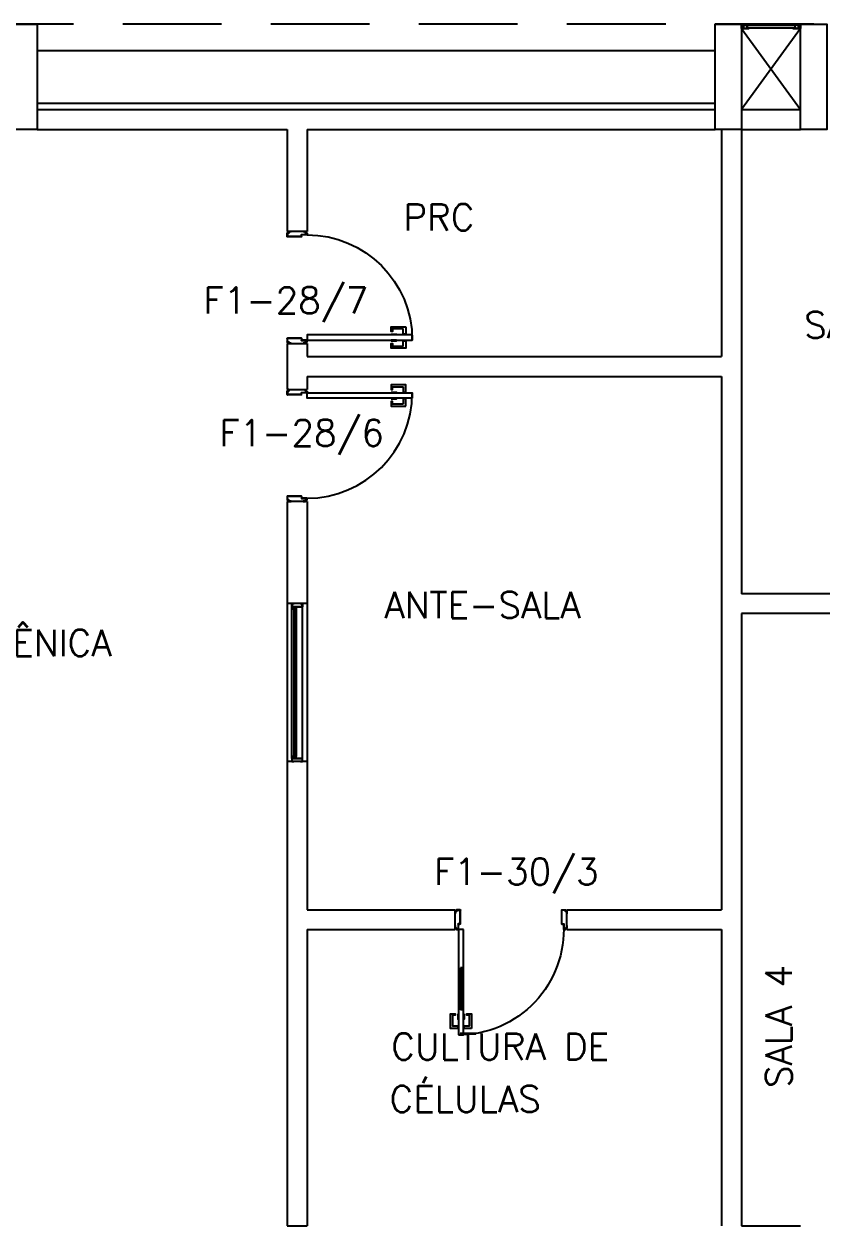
# Model space of a CAD drawing. Header units: millimetres. Extents: x 2801 to 3319, y 1187 to 1422.
# Drawn here: x 2997.07 to 3003.14, y 1314.35 to 1323.47 of the extents above; entities that cross this region are included whole.
import ezdxf

# ---------------------------------------------------------------- set-up
doc = ezdxf.new("R2010")
doc.units = ezdxf.units.MM
doc.linetypes.add('HIDDEN', pattern=[0.375, 0.25, -0.125])
for name, color, linetype in [('AR-ALV', 2, 'Continuous'), ('AR-ESQ', 1, 'Continuous'), ('AR-ESTC', 3, 'Continuous'), ('AR-PEITORIL', 1, 'Continuous'), ('AR-PORTA', 1, 'Continuous'), ('AR-PROJ', 1, 'HIDDEN'), ('AR-SHAFT', 1, 'Continuous'), ('DT-ESQ-BAGUETE-C', 2, 'Continuous'), ('DT-ESQ-BAGUETE-V', 1, 'Continuous'), ('DT-ESQ-CHAPA DOBRADA-V', 1, 'Continuous'), ('DT-ESQ-MARCO-V', 1, 'Continuous'), ('DT-ESQ-PERFIL CADEIRA-C', 2, 'Continuous'), ('DT-ESQ-PERFIL CADEIRA-V', 1, 'Continuous'), ('DT-ESQ-PERFIL U-C', 2, 'Continuous'), ('DT-ESQ-VENEZIANA-C', 2, 'Continuous'), ('DT-ESQ-VENEZIANA-V', 2, 'Continuous'), ('DT-ESQ-VIDRO-C', 2, 'Continuous'), ('ENDEREÇO', 2, 'Continuous'), ('maçaneta', 1, 'Continuous'), ('mov', 1, 'Continuous'), ('PM-PERFIL U-C', 2, 'Continuous'), ('PM-VIDRO', 1, 'Continuous'), ('pm1', 2, 'Continuous'), ('pm2', 2, 'Continuous'), ('TEXTO', 2, 'Continuous')]:
    doc.layers.add(name, color=color, linetype=linetype)
doc.styles.add('UNB-100', font='simplex.shx', dxfattribs={"height": 0.2})
doc.styles.add('UNB1-100', font='simplex.shx', dxfattribs={"height": 0.2})

# ---------------------------------------------------------------- blocks, each defined once
blk = doc.blocks.new('EF05-P')
at = {"layer": 'DT-ESQ-BAGUETE-C', "ltscale": 0.1}
blk.add_lwpolyline([(0.039, -0.05), (0.0255, -0.05), (0.0255, -0.0485), (0.039, -0.0485), (0.039, -0.0365), (0.0255, -0.0365), (0.0255, -0.035), (0.039, -0.035, -0.414214), (0.0405, -0.0365), (0.0405, -0.0485, -0.414214)], format="xyb", close=True, dxfattribs=at)
at = {"layer": 'DT-ESQ-BAGUETE-C', "color": 2, "ltscale": 0.1}
blk.add_lwpolyline([(1.161, -0.05), (1.1745, -0.05), (1.1745, -0.0485), (1.161, -0.0485), (1.161, -0.0365), (1.1745, -0.0365), (1.1745, -0.035), (1.161, -0.035, 0.414214), (1.1595, -0.0365), (1.1595, -0.0485, 0.414214)], format="xyb", close=True, dxfattribs=at)
at = {"layer": 'DT-ESQ-BAGUETE-V', "color": 2, "ltscale": 0.1}
blk.add_line((1.161, -0.05), (0.039, -0.05), dxfattribs=at)
at = {"layer": 'DT-ESQ-CHAPA DOBRADA-V', "color": 2, "ltscale": 0.1}
blk.add_line((1.16, -0.067), (0.04, -0.067), dxfattribs=at)
at = {"layer": 'DT-ESQ-MARCO-V', "color": 1, "ltscale": 0.1}
for p, q in [((0.0235, -0.035), (1.1765, -0.035)), ((0.0235, -0.115), (1.1765, -0.115))]:
    blk.add_line(p, q, dxfattribs=at)
at = {"layer": 'DT-ESQ-PERFIL U-C', "color": 2, "ltscale": 0.1}
for points in [[(0.025, -0.0655), (0.025, -0.0655, 0.414214), (0.0235, -0.067), (0.0235, -0.1135), (0.0015, -0.1135), (0.0015, -0.1), (0, -0.1), (0, -0.1135, 0.414214), (0.0015, -0.115), (0.0235, -0.115, 0.414214), (0.025, -0.1135), (0.025, -0.067), (0.04, -0.067, 1), (0.04, -0.064), (0.025, -0.064), (0.025, -0.0365, 0.414214), (0.0235, -0.035), (0.0015, -0.035, 0.414214), (0, -0.0365), (0, -0.05), (0.0015, -0.05), (0.0015, -0.0365), (0.0235, -0.0365), (0.0235, -0.064, 0.414214), (0.025, -0.0655), (0.04, -0.0655)], [(1.175, -0.0655), (1.175, -0.0655, -0.414214), (1.1765, -0.067), (1.1765, -0.1135), (1.1985, -0.1135), (1.1985, -0.1), (1.2, -0.1), (1.2, -0.1135, -0.414214), (1.1985, -0.115), (1.1765, -0.115, -0.414214), (1.175, -0.1135), (1.175, -0.067), (1.16, -0.067, -1), (1.16, -0.064), (1.175, -0.064), (1.175, -0.0365, -0.414214), (1.1765, -0.035), (1.1985, -0.035, -0.414214), (1.2, -0.0365), (1.2, -0.05), (1.1985, -0.05), (1.1985, -0.0365), (1.1765, -0.0365), (1.1765, -0.064, -0.414214), (1.175, -0.0655), (1.16, -0.0655)]]:
    blk.add_lwpolyline(points, format="xyb", dxfattribs=at)
at = {"layer": 'DT-ESQ-VIDRO-C', "color": 2, "ltscale": 0.1}
blk.add_lwpolyline([(0.027, -0.062), (0.027, -0.052), (1.173, -0.052), (1.173, -0.062)], close=True, dxfattribs=at)
blk = doc.blocks.new('EF01-P')
at = {"layer": 'DT-ESQ-BAGUETE-C', "ltscale": 0.1}
for points in [[(0.0015, 0.035), (0.015, 0.035), (0.015, 0.0335), (0.0015, 0.0335), (0.0015, 0.005), (0.015, 0.005), (0.015, 0.0035), (0.0015, 0.0035, -0.414214), (0, 0.005), (0, 0.0335, -0.414214)], [(0.4485, 0.035), (0.435, 0.035), (0.435, 0.0335), (0.4485, 0.0335), (0.4485, 0.005), (0.435, 0.005), (0.435, 0.0035), (0.4485, 0.0035, 0.414214), (0.45, 0.005), (0.45, 0.0335, 0.414214)]]:
    blk.add_lwpolyline(points, format="xyb", close=True, dxfattribs=at)
at = {"layer": 'DT-ESQ-PERFIL CADEIRA-C', "color": 2, "ltscale": 0.1}
for points in [[(0.01, 0.0015), (0.01, 0.003), (0.0015, 0.003, 1), (0.0015, 0), (0.015, 0, 0.414214), (0.0165, 0.0015), (0.0165, 0.0335), (0.043, 0.0335)], [(0.407, 0.0065), (0.432, 0.0065), (0.432, 0.0165), (0.4335, 0.0165), (0.4335, 0.0065, -0.414214), (0.432, 0.005), (0.407, 0.005), (0.3935, 0.005, -1), (0.3935, 0.008), (0.407, 0.008), (0.407, 0.02), (0.407, 0.032), (0.3935, 0.032, -1), (0.3935, 0.035), (0.407, 0.035), (0.4335, 0.035, -0.414214), (0.435, 0.0335), (0.435, 0.0015), (0.4485, 0.0015)]]:
    blk.add_lwpolyline(points, format="xyb", dxfattribs=at)
at = {"layer": 'DT-ESQ-PERFIL CADEIRA-C', "ltscale": 0.1}
for points in [[(0.043, 0.0065), (0.018, 0.0065), (0.018, 0.0165), (0.0165, 0.0165), (0.0165, 0.0065, 0.414214), (0.018, 0.005), (0.043, 0.005), (0.0565, 0.005, 1), (0.0565, 0.008), (0.043, 0.008), (0.043, 0.02), (0.043, 0.032), (0.0565, 0.032, 1), (0.0565, 0.035), (0.043, 0.035), (0.0165, 0.035, 0.414214), (0.015, 0.0335), (0.015, 0.0015), (0.0015, 0.0015)], [(0.0415, 0.02), (0.0415, 0.032, -0.414214), (0.043, 0.0335), (0.0565, 0.0335)], [(0.0415, 0.02), (0.0415, 0.008, 0.414214), (0.043, 0.0065), (0.0565, 0.0065)], [(0.4085, 0.02), (0.4085, 0.032, 0.414214), (0.407, 0.0335), (0.3935, 0.0335)], [(0.4085, 0.02), (0.4085, 0.008, -0.414214), (0.407, 0.0065), (0.3935, 0.0065)], [(0.44, 0.0015), (0.44, 0.003), (0.4485, 0.003, -1), (0.4485, 0), (0.435, 0, -0.414214), (0.4335, 0.0015), (0.4335, 0.0335), (0.407, 0.0335)]]:
    blk.add_lwpolyline(points, format="xyb", dxfattribs=at)
at = {"layer": 'DT-ESQ-PERFIL CADEIRA-V', "ltscale": 0.1}
blk.add_line((0.015, 0), (0.435, 0), dxfattribs=at)
at = {"layer": 'DT-ESQ-VENEZIANA-C', "ltscale": 0.1}
for p, q in [((0.043, 0.0105), (0.407, 0.0105)), ((0.043, 0.009), (0.407, 0.009))]:
    blk.add_line(p, q, dxfattribs=at)
at = {"layer": 'DT-ESQ-VENEZIANA-V', "ltscale": 0.1}
blk.add_line((0.043, 0.031), (0.407, 0.031), dxfattribs=at)
blk = doc.blocks.new('PM3')
at = {"layer": 'maçaneta'}
for points in [[(0.02, 0.825), (-0.035, 0.825), (-0.035, 0.715), (0, 0.715), (0, 0.725), (-0.02, 0.725), (-0.02, 0.8035, -0.414214), (-0.0185, 0.805), (0.02, 0.805)], [(0.125, 0.825), (0.07, 0.825), (0.07, 0.805), (0.1085, 0.805, -0.414214), (0.11, 0.8035), (0.11, 0.725), (0.09, 0.725), (0.09, 0.715), (0.125, 0.715)]]:
    blk.add_lwpolyline(points, format="xyb", close=True, dxfattribs=at)
for points in [[(0.02, 0.715), (0.02, 0.755), (0.025, 0.755), (0.025, 0.715)], [(0.07, 0.715), (0.07, 0.755), (0.065, 0.755), (0.065, 0.715)]]:
    blk.add_lwpolyline(points, close=True, dxfattribs=at)
at = {"layer": 'mov'}
blk.add_arc((0.025, 0.075), 0.8, 0, 90, dxfattribs=at)
at = {"layer": 'PM-PERFIL U-C'}
for p, q in [((0, 0.045), (0, 0.0635)), ((0.002, 0.045), (0, 0.045)), ((0.0015, 0.065), (0.01, 0.065)), ((0.002, 0.063), (0.002, 0.045)), ((0.0105, 0.063), (0.002, 0.063)), ((0.01, 0.065), (0.01, 0.0735)), ((0.0115, 0.075), (0.0235, 0.075)), ((0.012, 0.073), (0.012, 0.0645)), ((0.023, 0.073), (0.012, 0.073)), ((0.023, 0.0335), (0.023, 0.073)), ((0.038, 0.032), (0.0245, 0.032)), ((0.025, 0.0735), (0.025, 0.034)), ((0.0385, 0.034), (0.025, 0.034)), ((0.038, 0.032), (0.038, -0.073)), ((0.04, 0.0325), (0.04, -0.0735)), ((0.81, 0.0325), (0.81, -0.0735)), ((0.8115, 0.034), (0.825, 0.034)), ((0.812, 0.032), (0.8255, 0.032)), ((0.812, 0.032), (0.812, -0.073)), ((0.825, 0.0735), (0.825, 0.034)), ((0.8385, 0.075), (0.8265, 0.075)), ((0.827, 0.073), (0.838, 0.073)), ((0.827, 0.0335), (0.827, 0.073)), ((0.838, 0.073), (0.838, 0.0645)), ((0.8395, 0.063), (0.848, 0.063)), ((0.84, 0.065), (0.84, 0.0735)), ((0.8485, 0.065), (0.84, 0.065)), ((0.848, 0.063), (0.848, 0.045)), ((0.848, 0.045), (0.85, 0.045)), ((0.85, 0.045), (0.85, 0.0635)), ((0, -0.045), (0.002, -0.045)), ((0, -0.0635), (0, -0.045)), ((0.01, -0.065), (0.0015, -0.065)), ((0.002, -0.045), (0.002, -0.063)), ((0.002, -0.063), (0.0105, -0.063)), ((0.01, -0.0735), (0.01, -0.065)), ((0.0385, -0.075), (0.0115, -0.075)), ((0.012, -0.0645), (0.012, -0.073)), ((0.012, -0.073), (0.038, -0.073)), ((0.8115, -0.075), (0.8385, -0.075)), ((0.838, -0.073), (0.812, -0.073)), ((0.838, -0.0645), (0.838, -0.073)), ((0.848, -0.063), (0.8395, -0.063)), ((0.84, -0.0735), (0.84, -0.065)), ((0.84, -0.065), (0.8485, -0.065)), ((0.85, -0.045), (0.848, -0.045)), ((0.848, -0.045), (0.848, -0.063)), ((0.85, -0.0635), (0.85, -0.045))]:
    blk.add_line(p, q, dxfattribs=at)
for centre, start, end in [((0.0015, 0.0635), 90, 180), ((0.0115, 0.0735), 90, 180), ((0.0105, 0.0645), 270, 0), ((0.0245, 0.0335), 180, 270), ((0.0235, 0.0735), 360, 90), ((0.0385, 0.0325), 0, 90), ((0.8115, 0.0325), 90, 180), ((0.8265, 0.0735), 90, 180), ((0.8255, 0.0335), 270, 0), ((0.8395, 0.0645), 180, 270), ((0.8385, 0.0735), 0, 90), ((0.8485, 0.0635), 0, 90), ((0.0015, -0.0635), 180, 270), ((0.0115, -0.0735), 180, 270), ((0.0105, -0.0645), 0, 90), ((0.0385, -0.0735), 269.93864, 0), ((0.8115, -0.0735), 180, 270.06136), ((0.8395, -0.0645), 90, 180), ((0.8385, -0.0735), 270, 0), ((0.8485, -0.0635), 270, 0)]:
    blk.add_arc(centre, 0.0015, start, end, dxfattribs=at)
at = {"layer": 'pm1'}
blk.add_lwpolyline([(0.065, 0.875), (0.065, 0.075), (0.025, 0.075), (0.025, 0.875)], close=True, dxfattribs=at)
blk = doc.blocks.new('PM3V')
at = {"layer": 'maçaneta'}
for points in [[(0.02, 0.9), (-0.035, 0.9), (-0.035, 0.79), (0, 0.79), (0, 0.8), (-0.02, 0.8), (-0.02, 0.8785, -0.414214), (-0.0185, 0.88), (0.02, 0.88)], [(0.125, 0.9), (0.07, 0.9), (0.07, 0.88), (0.1085, 0.88, -0.414214), (0.11, 0.8785), (0.11, 0.8), (0.09, 0.8), (0.09, 0.79), (0.125, 0.79)]]:
    blk.add_lwpolyline(points, format="xyb", close=True, dxfattribs=at)
for points in [[(0.02, 0.79), (0.02, 0.83), (0.025, 0.83), (0.025, 0.79)], [(0.07, 0.79), (0.07, 0.83), (0.065, 0.83), (0.065, 0.79)]]:
    blk.add_lwpolyline(points, close=True, dxfattribs=at)
at = {"layer": 'mov'}
blk.add_arc((0.025, 0.15), 0.8, 356.84716, 90, dxfattribs=at)
at = {"layer": 'PM-PERFIL U-C'}
for p, q in [((0, 0.12), (0, 0.1385)), ((0.002, 0.12), (0, 0.12)), ((0.0015, 0.14), (0.01, 0.14)), ((0.002, 0.138), (0.002, 0.12)), ((0.0105, 0.138), (0.002, 0.138)), ((0.01, 0.14), (0.01, 0.1485)), ((0.0115, 0.15), (0.0235, 0.15)), ((0.012, 0.148), (0.012, 0.1395)), ((0.023, 0.148), (0.012, 0.148)), ((0.023, 0.1085), (0.023, 0.148)), ((0.038, 0.107), (0.0245, 0.107)), ((0.025, 0.1485), (0.025, 0.109)), ((0.0385, 0.109), (0.025, 0.109)), ((0.038, 0.107), (0.038, 0.002)), ((0.04, 0.1075), (0.04, 0.0015)), ((0.81, 0.1075), (0.81, 0.0015)), ((0.8115, 0.109), (0.825, 0.109)), ((0.812, 0.107), (0.8255, 0.107)), ((0.812, 0.107), (0.812, 0.002)), ((0.825, 0.1485), (0.825, 0.109)), ((0.8385, 0.15), (0.8265, 0.15)), ((0.827, 0.148), (0.838, 0.148)), ((0.827, 0.1085), (0.827, 0.148)), ((0.838, 0.148), (0.838, 0.1395)), ((0.8395, 0.138), (0.848, 0.138)), ((0.84, 0.14), (0.84, 0.1485)), ((0.8485, 0.14), (0.84, 0.14)), ((0.848, 0.138), (0.848, 0.12)), ((0.848, 0.12), (0.85, 0.12)), ((0.85, 0.12), (0.85, 0.1385)), ((0, 0.03), (0.002, 0.03)), ((0, 0.0115), (0, 0.03)), ((0.01, 0.01), (0.0015, 0.01)), ((0.002, 0.03), (0.002, 0.012)), ((0.002, 0.012), (0.0105, 0.012)), ((0.01, 0.0015), (0.01, 0.01)), ((0.0385, 0), (0.0115, 0)), ((0.012, 0.0105), (0.012, 0.002)), ((0.012, 0.002), (0.038, 0.002)), ((0.8115, 0), (0.8385, 0)), ((0.838, 0.002), (0.812, 0.002)), ((0.838, 0.0105), (0.838, 0.002)), ((0.848, 0.012), (0.8395, 0.012)), ((0.84, 0.0015), (0.84, 0.01)), ((0.84, 0.01), (0.8485, 0.01)), ((0.85, 0.03), (0.848, 0.03)), ((0.848, 0.03), (0.848, 0.012)), ((0.85, 0.0115), (0.85, 0.03))]:
    blk.add_line(p, q, dxfattribs=at)
for centre, start, end in [((0.0015, 0.1385), 90, 180), ((0.0115, 0.1485), 90, 180), ((0.0105, 0.1395), 270, 0), ((0.0245, 0.1085), 180, 270), ((0.0235, 0.1485), 360, 90), ((0.0385, 0.1075), 0, 90), ((0.8115, 0.1075), 90, 180), ((0.8265, 0.1485), 90, 180), ((0.8255, 0.1085), 270, 0), ((0.8395, 0.1395), 180, 270), ((0.8385, 0.1485), 0, 90), ((0.8485, 0.1385), 0, 90), ((0.0015, 0.0115), 180, 270), ((0.0115, 0.0015), 180, 270), ((0.0105, 0.0105), 0, 90), ((0.0385, 0.0015), 269.93864, 0), ((0.8115, 0.0015), 180, 270.06136), ((0.8395, 0.0105), 90, 180), ((0.8385, 0.0015), 270, 0), ((0.8485, 0.0115), 270, 0)]:
    blk.add_arc(centre, 0.0015, start, end, dxfattribs=at)
at = {"layer": 'PM-VIDRO'}
for p, q in [((0.04, 0.45), (0.04, 0.75)), ((0.05, 0.75), (0.05, 0.45))]:
    blk.add_line(p, q, dxfattribs=at)
at = {"layer": 'pm1'}
for p, q in [((0.025, 0.95), (0.065, 0.95)), ((0.025, 0.75), (0.025, 0.95)), ((0.065, 0.95), (0.065, 0.76)), ((0.04, 0.75), (0.025, 0.75)), ((0.065, 0.76), (0.04, 0.76)), ((0.04, 0.75), (0.04, 0.76)), ((0.05, 0.76), (0.05, 0.75)), ((0.065, 0.75), (0.05, 0.75)), ((0.065, 0.76), (0.065, 0.75)), ((0.025, 0.15), (0.025, 0.45)), ((0.04, 0.45), (0.025, 0.45)), ((0.04, 0.44), (0.04, 0.45)), ((0.065, 0.44), (0.04, 0.44)), ((0.065, 0.45), (0.05, 0.45)), ((0.05, 0.45), (0.05, 0.44)), ((0.065, 0.45), (0.065, 0.44)), ((0.065, 0.44), (0.065, 0.15)), ((0.065, 0.15), (0.025, 0.15))]:
    blk.add_line(p, q, dxfattribs=at)
at = {"layer": 'pm2'}
for p, q in [((0.025, 0.45), (0.025, 0.75)), ((0.065, 0.75), (0.065, 0.45)), ((0.025, 0.15), (0.025, 0.109)), ((0.025, 0.109), (0.035, 0.109)), ((0.8252, 0.109), (0.8152, 0.109)), ((0.8152, 0), (0.8402, 0)), ((0.8402, 0.01), (0.8502, 0.01)), ((0.8402, 0), (0.8402, 0.01))]:
    blk.add_line(p, q, dxfattribs=at)

msp = doc.modelspace()

# ---------------------------------------------------------------- linework, layer by layer
at = {"layer": 'AR-ALV'}
for p, q in [((2997.1749, 1322.8248), (3002.3249, 1322.8248)), ((3002.5249, 1322.8248), (3002.9749, 1322.8248)), ((2997.1749, 1322.6748), (2999.0749, 1322.6748)), ((2999.0749, 1322.6748), (2999.0749, 1321.8998)), ((2999.2249, 1322.6748), (2999.2249, 1321.8998)), ((2999.2249, 1322.6748), (3002.3249, 1322.6748)), ((3002.3749, 1322.6748), (3002.3749, 1320.9498)), ((3002.5249, 1322.6748), (3002.5249, 1319.1498)), ((3002.5249, 1322.6748), (3002.9749, 1322.6748)), ((2999.2249, 1321.8998), (2999.0749, 1321.8998)), ((2999.0749, 1321.0498), (2999.0749, 1320.6998)), ((2999.0749, 1321.0498), (2999.2249, 1321.0498)), ((2999.2249, 1321.0498), (2999.2249, 1320.9498)), ((2999.2249, 1320.9498), (3002.3749, 1320.9498)), ((2999.2249, 1320.7998), (3002.3749, 1320.7998)), ((2999.2249, 1320.7998), (2999.2249, 1320.6998)), ((3002.3749, 1320.7998), (3002.3749, 1316.7498)), ((2999.0749, 1320.6998), (2999.2249, 1320.6998)), ((2999.0749, 1319.8498), (2999.0749, 1319.0748)), ((2999.2249, 1319.8498), (2999.0749, 1319.8498)), ((2999.2249, 1319.8498), (2999.2249, 1319.0748)), ((3004.4749, 1319.1498), (3002.5249, 1319.1498)), ((2999.2249, 1319.0748), (2999.0749, 1319.0748)), ((3002.5249, 1318.9998), (3002.5249, 1314.3498)), ((3005.0749, 1318.9998), (3002.5249, 1318.9998)), ((2999.2249, 1317.8748), (2999.0749, 1317.8748)), ((2999.0749, 1317.8748), (2999.0749, 1314.3498)), ((2999.2249, 1317.8748), (2999.2249, 1316.7498)), ((2999.2249, 1316.7498), (3000.3499, 1316.7498)), ((3000.3499, 1316.5998), (3000.3499, 1316.7498)), ((3001.2001, 1316.5998), (3001.2001, 1316.7498)), ((3001.2001, 1316.7498), (3002.3749, 1316.7498)), ((2999.2249, 1316.5998), (3000.3499, 1316.5998)), ((2999.2249, 1316.5998), (2999.2249, 1314.3498)), ((3001.2001, 1316.5998), (3002.3749, 1316.5998)), ((3002.3749, 1316.5998), (3002.3749, 1314.3498)), ((2999.0749, 1314.3498), (2999.2249, 1314.3498)), ((3002.5249, 1314.3498), (3002.9749, 1314.3498))]:
    msp.add_line(p, q, dxfattribs=at)
at = {"layer": 'AR-ESTC'}
for points in [[(2996.9749, 1322.6748), (2996.9749, 1323.4748), (2997.1749, 1323.4748), (2997.1749, 1322.6748)], [(3002.3249, 1322.6748), (3002.3249, 1323.4748), (3002.5249, 1323.4748), (3002.5249, 1322.6748)], [(3002.9749, 1322.6748), (3002.9749, 1323.4748), (3003.1749, 1323.4748), (3003.1749, 1322.6748)]]:
    msp.add_lwpolyline(points, close=True, dxfattribs=at)
at = {"layer": 'AR-PEITORIL'}
for p, q in [((2999.0749, 1319.0748), (2999.0749, 1317.8748)), ((2999.2249, 1319.0748), (2999.2249, 1317.8748))]:
    msp.add_line(p, q, dxfattribs=at)
at = {"layer": 'AR-PROJ', "ltscale": 3}
msp.add_line((3032.3249, 1323.4748), (2973.1749, 1323.4748), dxfattribs=at)
at = {"layer": 'AR-SHAFT'}
for p, q in [((3002.9749, 1323.4413), (3002.5249, 1322.8248)), ((3002.5264, 1323.4398), (3002.9749, 1322.8248)), ((2997.1749, 1323.2748), (3002.3249, 1323.2748)), ((2997.1749, 1322.8748), (3002.3249, 1322.8748))]:
    msp.add_line(p, q, dxfattribs=at)

# ---------------------------------------------------------------- block references
at = {"layer": 'AR-ESQ'}
for name, p, rotation in [('EF01-P', (3002.9749, 1323.4748), 180), ('EF05-P', (2999.0749, 1317.8748), 90)]:
    msp.add_blockref(name, p, dxfattribs=dict(at, rotation=rotation))
at = {"layer": 'AR-PORTA', "xscale": -1}
for name, p, rotation in [('PM3', (2999.1499, 1321.0498), 270), ('PM3V', (3000.3499, 1316.7498), 180)]:
    msp.add_blockref(name, p, dxfattribs=dict(at, rotation=rotation))
at = {"layer": 'AR-PORTA', "rotation": 270}
msp.add_blockref('PM3', (2999.1499, 1320.6998), dxfattribs=at)

# ---------------------------------------------------------------- texts
at = {"layer": 'ENDEREÇO', "style": 'UNB1-100'}
for s, p in [('F1-28/7', (2998.4383, 1321.2775)), ('F1-28/6', (2998.5582, 1320.2711)), ('F1-30/3', (3000.1889, 1316.9404))]:
    msp.add_text(s, height=0.2, dxfattribs=at).set_placement(p)
at = {"layer": 'TEXTO', "style": 'UNB-100'}
for s, p in [('PRC', (2999.9566, 1321.9085)), ('SALA 3', (3003.0014, 1321.0899)), ('ANTE-SALA', (2999.8129, 1318.9637)), ('LAB. REGULAÇÃO GÊNICA', (2994.4313, 1318.6767)), ('CULTURA DE', (2999.8649, 1315.612)), ('CÉLULAS', (2999.8523, 1315.2142))]:
    msp.add_text(s, height=0.2, dxfattribs=at).set_placement(p)
msp.add_text('SALA 4', height=0.2, rotation=90, dxfattribs=at).set_placement((3002.9081, 1315.398))

doc.saveas('drawing.dxf')
